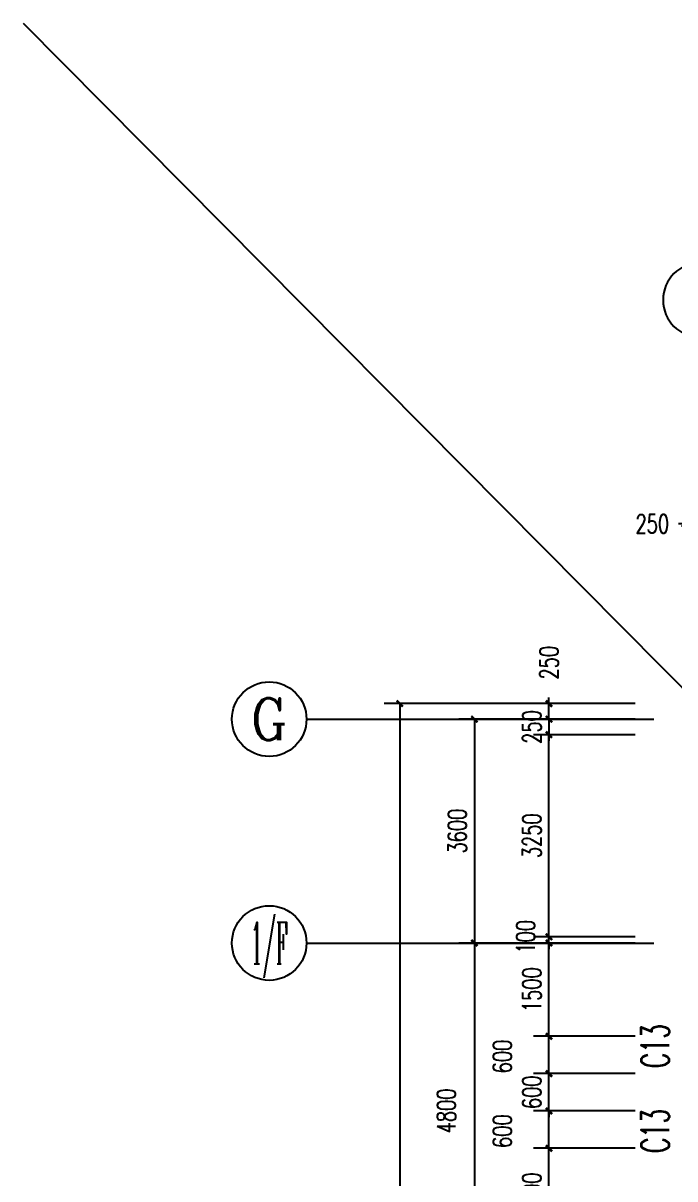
# Model space of a CAD drawing. Extents: x 392800 to 1041602, y -388882 to -94077.
# Drawn here: x 406699 to 417184, y -286292 to -267706 of the extents above; entities that cross this region are included whole.
import ezdxf
from ezdxf.enums import TextEntityAlignment as Align

# ---------------------------------------------------------------- set-up
doc = ezdxf.new("R2010")
doc.units = 0
doc.header["$LTSCALE"] = 1000
doc.header["$MEASUREMENT"] = 0
for name, color, linetype in [('AXIS_TEXT', 7, 'Continuous'), ('IBS-新建墙体', 1, 'Continuous'), ('IBS-轴号', 160, 'Continuous'), ('IBS－外尺寸标注', 51, 'Continuous'), ('PUB_TEXT', 7, 'Continuous')]:
    doc.layers.add(name, color=color, linetype=linetype)
doc.styles.add('_HZFS', font='txt.shx', dxfattribs={"width": 0.6, "bigfont": 'HZFS.shx'})
doc.styles.add('_TCH_DIM_T3', font='SIMPLEX', dxfattribs={"width": 0.705882, "bigfont": 'GBCBIG'})
doc.styles.add('COMPLEX', font='COMPLEX')
doc.dimstyles.new('_TCH_ARCH&&100', dxfattribs={"dimtxt": 297.5, "dimasz": 100, "dimexe": 250, "dimexo": 300, "dimgap": 126.25, "dimtad": 1, "dimdec": 0, "dimzin": 0, "dimdsep": 46, "dimtxsty": '_TCH_DIM_T3', "dimblk": 'ARCHTICK', "dimcen": 0.09, "dimclrt": 7, "dimazin": 2, "dimtfac": 1, "dimtdec": 0, "dimtix": 1, "dimtmove": 2, "dimatfit": 3, "dimfxl": 1, "dimtolj": 1, "dimtzin": 0, "dimarcsym": 0})

# ---------------------------------------------------------------- blocks, each defined once
blk = doc.blocks.new('_ArchTick')
at = {"color": 0, "linetype": 'ByBlock', "const_width": 0.4}
blk.add_lwpolyline([(-0.5, -0.5), (0.5, 0.5)], dxfattribs=at)
blk = doc.blocks.new('*D427')
at = {"layer": 'Defpoints', "color": 0, "transparency": 16777216}
for p in [(415158, -282399), (416843, -282399), (416843, -282499)]:
    blk.add_point(p, dxfattribs=at)
at = {"layer": 'IBS－外尺寸标注', "color": 0, "lineweight": -2, "transparency": 16777216}
for p, q in [((415158, -282399), (415158, -282299)), ((416543, -282399), (414908, -282399)), ((416543, -282499), (414908, -282499)), ((415158, -282499), (415158, -282399)), ((415158, -282499), (415158, -282599))]:
    blk.add_line(p, q, dxfattribs=at)
at = {"layer": 'IBS－外尺寸标注', "color": 0, "lineweight": -2, "transparency": 16777216, "xscale": 100, "yscale": 100, "zscale": 100}
for p, rotation in [((415158, -282399), 270), ((415158, -282499), 90)]:
    blk.add_blockref('_ArchTick', p, dxfattribs=dict(at, rotation=rotation))
at = {"layer": 'IBS－外尺寸标注', "color": 7, "transparency": 16777216, "insert": (414783, -282399), "char_height": 297.5, "attachment_point": 5, "rotation": 90, "style": '_TCH_DIM_T3'}
blk.add_mtext('\\A1;100', dxfattribs=at)
blk = doc.blocks.new('*D428')
at = {"layer": 'Defpoints', "color": 0, "transparency": 16777216}
for p in [(416843, -278899), (415158, -279149), (416843, -279149)]:
    blk.add_point(p, dxfattribs=at)
at = {"layer": 'IBS－外尺寸标注', "color": 0, "lineweight": -2, "transparency": 16777216}
for p, q in [((416543, -278899), (414908, -278899)), ((415158, -278899), (415158, -278799)), ((415158, -278899), (415158, -279149)), ((416543, -279149), (414908, -279149)), ((415158, -279149), (415158, -279249))]:
    blk.add_line(p, q, dxfattribs=at)
at = {"layer": 'IBS－外尺寸标注', "color": 0, "lineweight": -2, "transparency": 16777216, "xscale": 100, "yscale": 100, "zscale": 100}
for p, rotation in [((415158, -278899), 270), ((415158, -279149), 90)]:
    blk.add_blockref('_ArchTick', p, dxfattribs=dict(at, rotation=rotation))
at = {"layer": 'IBS－外尺寸标注', "color": 7, "transparency": 16777216, "insert": (414883, -279024), "char_height": 297.5, "attachment_point": 5, "rotation": 90, "style": '_TCH_DIM_T3'}
blk.add_mtext('\\A1;250', dxfattribs=at)
blk = doc.blocks.new('*D429')
at = {"layer": 'Defpoints', "color": 0, "transparency": 16777216}
for p in [(415158, -278649), (416843, -278649), (416843, -278899)]:
    blk.add_point(p, dxfattribs=at)
at = {"layer": 'IBS－外尺寸标注', "color": 0, "lineweight": -2, "transparency": 16777216}
for p, q in [((415158, -278649), (415158, -278549)), ((416543, -278649), (414908, -278649)), ((415158, -278899), (415158, -278649)), ((416543, -278899), (414908, -278899)), ((415158, -278899), (415158, -278999))]:
    blk.add_line(p, q, dxfattribs=at)
at = {"layer": 'IBS－外尺寸标注', "color": 0, "lineweight": -2, "transparency": 16777216, "xscale": 100, "yscale": 100, "zscale": 100}
for p, rotation in [((415158, -278649), 270), ((415158, -278899), 90)]:
    blk.add_blockref('_ArchTick', p, dxfattribs=dict(at, rotation=rotation))
at = {"layer": 'IBS－外尺寸标注', "color": 7, "transparency": 16777216, "insert": (415158, -277991), "char_height": 297.5, "attachment_point": 5, "rotation": 90, "style": '_TCH_DIM_T3'}
blk.add_mtext('\\A1;250', dxfattribs=at)
blk = doc.blocks.new('*D449')
at = {"layer": 'Defpoints', "color": 0, "transparency": 16777216}
for p in [(417343, -275758), (417343, -278153), (417593, -278153)]:
    blk.add_point(p, dxfattribs=at)
at = {"layer": 'IBS－外尺寸标注', "color": 0, "lineweight": -2, "transparency": 16777216}
for p, q in [((417343, -277853), (417343, -275508)), ((417593, -277853), (417593, -275508)), ((417343, -275758), (417243, -275758)), ((417593, -275758), (417343, -275758)), ((417593, -275758), (417693, -275758))]:
    blk.add_line(p, q, dxfattribs=at)
at = {"layer": 'IBS－外尺寸标注', "color": 0, "lineweight": -2, "transparency": 16777216, "xscale": 100, "yscale": 100, "zscale": 100}
blk.add_blockref('_ArchTick', (417343, -275758), dxfattribs=at)
at = {"layer": 'IBS－外尺寸标注', "color": 0, "lineweight": -2, "transparency": 16777216, "xscale": 100, "yscale": 100, "zscale": 100, "rotation": 180}
blk.add_blockref('_ArchTick', (417593, -275758), dxfattribs=at)
at = {"layer": 'IBS－外尺寸标注', "color": 7, "transparency": 16777216, "insert": (416820, -275758), "char_height": 297.5, "attachment_point": 5, "style": '_TCH_DIM_T3'}
blk.add_mtext('\\A1;250', dxfattribs=at)
blk = doc.blocks.new('_AXISO')
blk.add_circle((0, 0), 0.5)
at = {"layer": 'AXIS_TEXT', "style": 'COMPLEX', "width": 1.041667}
blk.add_attdef('A', text='', height=0.56, dxfattribs=at).set_placement((-0.25, -0.28), (0.25, -0.28), align=Align.FIT)
blk = doc.blocks.new('*D490')
at = {"layer": 'Defpoints', "color": 0, "transparency": 16777216}
for p in [(415158, -279149), (416843, -279149), (416843, -282399)]:
    blk.add_point(p, dxfattribs=at)
at = {"layer": 'IBS－外尺寸标注', "color": 0, "lineweight": -2, "transparency": 16777216}
for p, q in [((416543, -279149), (414908, -279149)), ((415158, -282399), (415158, -279149)), ((416543, -282399), (414908, -282399))]:
    blk.add_line(p, q, dxfattribs=at)
at = {"layer": 'IBS－外尺寸标注', "color": 0, "lineweight": -2, "transparency": 16777216, "xscale": 100, "yscale": 100, "zscale": 100}
for p, rotation in [((415158, -279149), 90), ((415158, -282399), 270)]:
    blk.add_blockref('_ArchTick', p, dxfattribs=dict(at, rotation=rotation))
at = {"layer": 'IBS－外尺寸标注', "color": 7, "transparency": 16777216, "insert": (414883, -280774), "char_height": 297.5, "attachment_point": 5, "rotation": 90, "style": '_TCH_DIM_T3'}
blk.add_mtext('\\A1;3250', dxfattribs=at)
blk = doc.blocks.new('*D493')
at = {"layer": 'Defpoints', "color": 0, "transparency": 16777216}
for p in [(415158, -282499), (416843, -282499), (416843, -283999)]:
    blk.add_point(p, dxfattribs=at)
at = {"layer": 'IBS－外尺寸标注', "color": 0, "lineweight": -2, "transparency": 16777216}
for p, q in [((416543, -282499), (414908, -282499)), ((415158, -283999), (415158, -282499)), ((416543, -283999), (414908, -283999))]:
    blk.add_line(p, q, dxfattribs=at)
at = {"layer": 'IBS－外尺寸标注', "color": 0, "lineweight": -2, "transparency": 16777216, "xscale": 100, "yscale": 100, "zscale": 100}
for p, rotation in [((415158, -282499), 90), ((415158, -283999), 270)]:
    blk.add_blockref('_ArchTick', p, dxfattribs=dict(at, rotation=rotation))
at = {"layer": 'IBS－外尺寸标注', "color": 7, "transparency": 16777216, "insert": (414883, -283249), "char_height": 297.5, "attachment_point": 5, "rotation": 90, "style": '_TCH_DIM_T3'}
blk.add_mtext('\\A1;1500', dxfattribs=at)
blk = doc.blocks.new('*D494')
at = {"layer": 'Defpoints', "color": 0, "transparency": 16777216}
for p in [(415158, -283999), (416843, -283999), (416843, -284599)]:
    blk.add_point(p, dxfattribs=at)
at = {"layer": 'IBS－外尺寸标注', "color": 0, "lineweight": -2, "transparency": 16777216}
for p, q in [((416543, -283999), (414908, -283999)), ((415158, -284599), (415158, -283999)), ((416543, -284599), (414908, -284599))]:
    blk.add_line(p, q, dxfattribs=at)
at = {"layer": 'IBS－外尺寸标注', "color": 0, "lineweight": -2, "transparency": 16777216, "xscale": 100, "yscale": 100, "zscale": 100}
for p, rotation in [((415158, -283999), 90), ((415158, -284599), 270)]:
    blk.add_blockref('_ArchTick', p, dxfattribs=dict(at, rotation=rotation))
at = {"layer": 'IBS－外尺寸标注', "color": 7, "transparency": 16777216, "insert": (414408, -284324), "char_height": 297.5, "attachment_point": 5, "rotation": 90, "style": '_TCH_DIM_T3'}
blk.add_mtext('\\A1;600', dxfattribs=at)
blk = doc.blocks.new('*D495')
at = {"layer": 'Defpoints', "color": 0, "transparency": 16777216}
for p in [(415158, -284599), (416843, -284599), (416843, -285199)]:
    blk.add_point(p, dxfattribs=at)
at = {"layer": 'IBS－外尺寸标注', "color": 0, "lineweight": -2, "transparency": 16777216}
for p, q in [((415158, -284599), (415158, -284499)), ((416543, -284599), (414908, -284599)), ((415158, -285199), (415158, -284599)), ((416543, -285199), (414908, -285199)), ((415158, -285199), (415158, -285299))]:
    blk.add_line(p, q, dxfattribs=at)
at = {"layer": 'IBS－外尺寸标注', "color": 0, "lineweight": -2, "transparency": 16777216, "xscale": 100, "yscale": 100, "zscale": 100}
for p, rotation in [((415158, -284599), 270), ((415158, -285199), 90)]:
    blk.add_blockref('_ArchTick', p, dxfattribs=dict(at, rotation=rotation))
at = {"layer": 'IBS－外尺寸标注', "color": 7, "transparency": 16777216, "insert": (414883, -284899), "char_height": 297.5, "attachment_point": 5, "rotation": 90, "style": '_TCH_DIM_T3'}
blk.add_mtext('\\A1;600', dxfattribs=at)
blk = doc.blocks.new('*D496')
at = {"layer": 'Defpoints', "color": 0, "transparency": 16777216}
for p in [(415158, -285199), (416843, -285199), (416843, -285799)]:
    blk.add_point(p, dxfattribs=at)
at = {"layer": 'IBS－外尺寸标注', "color": 0, "lineweight": -2, "transparency": 16777216}
for p, q in [((416543, -285199), (414908, -285199)), ((415158, -285799), (415158, -285199)), ((416543, -285799), (414908, -285799))]:
    blk.add_line(p, q, dxfattribs=at)
at = {"layer": 'IBS－外尺寸标注', "color": 0, "lineweight": -2, "transparency": 16777216, "xscale": 100, "yscale": 100, "zscale": 100}
for p, rotation in [((415158, -285199), 90), ((415158, -285799), 270)]:
    blk.add_blockref('_ArchTick', p, dxfattribs=dict(at, rotation=rotation))
at = {"layer": 'IBS－外尺寸标注', "color": 7, "transparency": 16777216, "insert": (414408, -285524), "char_height": 297.5, "attachment_point": 5, "rotation": 90, "style": '_TCH_DIM_T3'}
blk.add_mtext('\\A1;600', dxfattribs=at)
blk = doc.blocks.new('*D497')
at = {"layer": 'Defpoints', "color": 0, "transparency": 16777216}
for p in [(415158, -285799), (416843, -285799), (416843, -287299)]:
    blk.add_point(p, dxfattribs=at)
at = {"layer": 'IBS－外尺寸标注', "color": 0, "lineweight": -2, "transparency": 16777216}
for p, q in [((416543, -285799), (414908, -285799)), ((415158, -287299), (415158, -285799)), ((416543, -287299), (414908, -287299))]:
    blk.add_line(p, q, dxfattribs=at)
at = {"layer": 'IBS－外尺寸标注', "color": 0, "lineweight": -2, "transparency": 16777216, "xscale": 100, "yscale": 100, "zscale": 100}
for p, rotation in [((415158, -285799), 90), ((415158, -287299), 270)]:
    blk.add_blockref('_ArchTick', p, dxfattribs=dict(at, rotation=rotation))
at = {"layer": 'IBS－外尺寸标注', "color": 7, "transparency": 16777216, "insert": (414883, -286549), "char_height": 297.5, "attachment_point": 5, "rotation": 90, "style": '_TCH_DIM_T3'}
blk.add_mtext('\\A1;1500', dxfattribs=at)
blk = doc.blocks.new('*D501')
at = {"layer": 'Defpoints', "color": 0, "transparency": 16777216}
for p in [(416843, -278649), (412758, -312749), (416843, -312749)]:
    blk.add_point(p, dxfattribs=at)
at = {"layer": 'IBS－外尺寸标注', "color": 0, "lineweight": -2, "transparency": 16777216}
for p, q in [((416543, -278649), (412508, -278649)), ((412758, -278649), (412758, -312749)), ((416543, -312749), (412508, -312749))]:
    blk.add_line(p, q, dxfattribs=at)
at = {"layer": 'IBS－外尺寸标注', "color": 0, "lineweight": -2, "transparency": 16777216, "xscale": 100, "yscale": 100, "zscale": 100}
for p, rotation in [((412758, -278649), 90), ((412758, -312749), 270)]:
    blk.add_blockref('_ArchTick', p, dxfattribs=dict(at, rotation=rotation))
at = {"layer": 'IBS－外尺寸标注', "color": 7, "transparency": 16777216, "insert": (412483, -295699), "char_height": 297.5, "attachment_point": 5, "rotation": 90, "style": '_TCH_DIM_T3'}
blk.add_mtext('\\A1;34100', dxfattribs=at)
blk = doc.blocks.new('*D506')
at = {"layer": 'Defpoints', "color": 0, "transparency": 16777216}
for p in [(416843, -282499), (413958, -287299), (416843, -287299)]:
    blk.add_point(p, dxfattribs=at)
at = {"layer": 'IBS－外尺寸标注', "color": 0, "lineweight": -2, "transparency": 16777216}
for p, q in [((416543, -282499), (413708, -282499)), ((413958, -282499), (413958, -287299)), ((416543, -287299), (413708, -287299))]:
    blk.add_line(p, q, dxfattribs=at)
at = {"layer": 'IBS－外尺寸标注', "color": 0, "lineweight": -2, "transparency": 16777216, "xscale": 100, "yscale": 100, "zscale": 100}
for p, rotation in [((413958, -282499), 90), ((413958, -287299), 270)]:
    blk.add_blockref('_ArchTick', p, dxfattribs=dict(at, rotation=rotation))
at = {"layer": 'IBS－外尺寸标注', "color": 7, "transparency": 16777216, "insert": (413508, -285199), "char_height": 297.5, "attachment_point": 5, "rotation": 90, "style": '_TCH_DIM_T3'}
blk.add_mtext('\\A1;4800', dxfattribs=at)
blk = doc.blocks.new('*D507')
at = {"layer": 'Defpoints', "color": 0, "transparency": 16777216}
for p in [(416843, -278899), (413958, -282499), (416843, -282499)]:
    blk.add_point(p, dxfattribs=at)
at = {"layer": 'IBS－外尺寸标注', "color": 0, "lineweight": -2, "transparency": 16777216}
for p, q in [((416543, -278899), (413708, -278899)), ((413958, -278899), (413958, -282499)), ((416543, -282499), (413708, -282499))]:
    blk.add_line(p, q, dxfattribs=at)
at = {"layer": 'IBS－外尺寸标注', "color": 0, "lineweight": -2, "transparency": 16777216, "xscale": 100, "yscale": 100, "zscale": 100}
for p, rotation in [((413958, -278899), 90), ((413958, -282499), 270)]:
    blk.add_blockref('_ArchTick', p, dxfattribs=dict(at, rotation=rotation))
at = {"layer": 'IBS－外尺寸标注', "color": 7, "transparency": 16777216, "insert": (413683, -280699), "char_height": 297.5, "attachment_point": 5, "rotation": 90, "style": '_TCH_DIM_T3'}
blk.add_mtext('\\A1;3600', dxfattribs=at)

msp = doc.modelspace()

# ---------------------------------------------------------------- linework, layer by layer
at = {"layer": 'IBS-新建墙体'}
msp.add_line((406699, -267705.5), (461407.9, -322870.5), dxfattribs=at)
at = {"layer": 'IBS-轴号'}
for p, q in [((411257.8, -278898.7), (416842.6, -278898.7)), ((411257.8, -282498.7), (416842.6, -282498.7))]:
    msp.add_line(p, q, dxfattribs=at)

# ---------------------------------------------------------------- block references
ref = msp.add_blockref('_AXISO', (417592.6, -272157.8), dxfattribs=dict(at, xscale=-1200, yscale=1200, zscale=1200, rotation=180))
ref.add_attrib('A', '1', dxfattribs={"layer": 'AXIS_TEXT', "height": 672, "style": 'COMPLEX', "width": 2.083333}).set_placement((417292.6, -272493.8), (417892.6, -272493.8), align=Align.FIT)
at = {"layer": 'IBS-轴号', "xscale": 1200, "yscale": 1200, "zscale": 1200}
msp.add_blockref('_AXISO', (410657.8, -278898.7), dxfattribs=at).add_auto_attribs({'A': 'G'})
at = {"layer": 'IBS-轴号'}
ref = msp.add_blockref('_AXISO', (410657.8, -282498.7), dxfattribs=dict(at, xscale=1200, yscale=1200, zscale=1200))
ref.add_attrib('A', '1/F', dxfattribs={"layer": 'AXIS_TEXT', "height": 672, "style": 'COMPLEX', "width": 0.353774}).set_placement((410357.8, -282834.7), (410957.8, -282834.7), align=Align.FIT)

# ---------------------------------------------------------------- texts
at = {"layer": 'PUB_TEXT', "ltscale": 2, "style": '_HZFS', "width": 0.6}
for p in [(417089.2, -284508.9), (417089.2, -285873.5)]:
    msp.add_text('C13', height=450, rotation=90, dxfattribs=at).set_placement(p)

# ---------------------------------------------------------------- dimensions: what is measured, and where the dimension line sits
at = {"layer": 'IBS－外尺寸标注'}
dim = msp.add_linear_dim(base=(417342.6, -275757.8), p1=(417592.6, -278152.9), p2=(417342.6, -278152.9), dimstyle='_TCH_ARCH&&100', dxfattribs=at)
dim.commit()
dim.dimension.update_dxf_attribs({"geometry": '*D449', "text_midpoint": (416820.1, -275757.8), "dimtype": 160})
for base, p1, p2, picture, middle in [((415157.8, -278648.7), (416842.6, -278898.7), (416842.6, -278648.7), '*D429', (415157.8, -277990.8)), ((415157.8, -282398.7), (416842.6, -282498.7), (416842.6, -282398.7), '*D427', (414782.8, -282398.7)), ((413957.8, -287298.7), (416842.6, -282498.7), (416842.6, -287298.7), '*D506', (413507.8, -285198.7)), ((415157.8, -283998.7), (416842.6, -284598.7), (416842.6, -283998.7), '*D494', (414407.8, -284323.7)), ((415157.8, -285198.7), (416842.6, -285798.7), (416842.6, -285198.7), '*D496', (414407.8, -285523.7))]:
    dim = msp.add_linear_dim(base=base, p1=p1, p2=p2, angle=90, dimstyle='_TCH_ARCH&&100', dxfattribs=at)
    dim.commit()
    dim.dimension.update_dxf_attribs({"geometry": picture, "text_midpoint": middle, "dimtype": 160})
for p1, p2, distance, picture, middle in [((416842.6, -278648.7), (416842.6, -312748.7), -4084.9, '*D501', (412482.8, -295698.7)), ((416842.6, -278898.7), (416842.6, -282498.7), -2884.9, '*D507', (413682.8, -280698.7))]:
    dim = msp.add_aligned_dim(p1=p1, p2=p2, distance=distance, dimstyle='_TCH_ARCH&&100', dxfattribs=at)
    dim.commit()
    dim.dimension.update_dxf_attribs({"geometry": picture, "text_midpoint": middle})
for base, p1, p2, picture, middle in [((415157.8, -279148.7), (416842.6, -278898.7), (416842.6, -279148.7), '*D428', (414882.8, -279023.7)), ((415157.8, -279148.7), (416842.6, -282398.7), (416842.6, -279148.7), '*D490', (414882.8, -280773.7)), ((415157.8, -282498.7), (416842.6, -283998.7), (416842.6, -282498.7), '*D493', (414882.8, -283248.7)), ((415157.8, -284598.7), (416842.6, -285198.7), (416842.6, -284598.7), '*D495', (414882.8, -284898.7)), ((415157.8, -285798.7), (416842.6, -287298.7), (416842.6, -285798.7), '*D497', (414882.8, -286548.7))]:
    dim = msp.add_linear_dim(base=base, p1=p1, p2=p2, angle=90, dimstyle='_TCH_ARCH&&100', dxfattribs=at)
    dim.commit()
    dim.dimension.update_dxf_attribs({"geometry": picture, "text_midpoint": middle})

doc.saveas('drawing.dxf')
